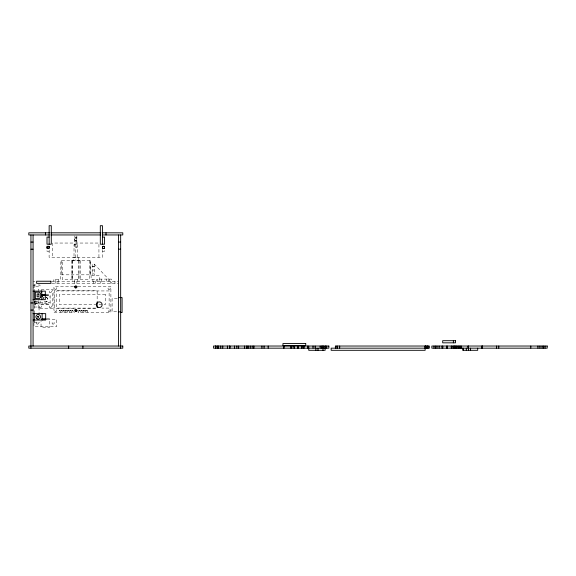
<?xml version="1.0" encoding="UTF-8"?>
<svg xmlns="http://www.w3.org/2000/svg" width="576" height="576" viewBox="0 0 576 576"><rect width="100%" height="100%" fill="white"/><g stroke="black" fill="none" stroke-linecap="round" stroke-linejoin="round"><path stroke-width="0.43" stroke-dasharray="2.88 2.16" d="M77.789 311.198L77.789 310.486M74.729 237.089L76.867 237.089M74.729 237.586L76.867 237.586M74.729 238.514L76.867 238.514M74.729 240.646L76.867 240.646M74.729 241.574L76.867 241.574M74.729 244.21L76.867 244.21M49.147 251.33L47.009 251.33L47.009 249.552M102.449 251.33L104.58 251.33L104.58 249.552M108.547 281.232L108.547 279.101L94.306 264.146L92.174 264.146L92.174 275.537L99.295 275.537L99.295 281.232M92.174 266.285L94.306 266.285M92.174 266.818L94.306 266.818M92.174 270.022L94.306 270.022M92.174 273.902L94.306 273.902M99.295 279.101L111.398 279.101L111.398 283.37M33.07 281.232L34.855 281.232M51.761 281.232L118.519 281.232M51.761 283.37L118.519 283.37M33.07 285.012L39.982 285.012L39.982 286.79L33.07 286.79M33.07 285.214L34.286 285.214M73.519 286.704L53.935 286.704L53.935 312.336L74.815 312.336M77.969 286.704L110.902 286.704L110.902 312.336L77.969 312.336M33.07 287.366L34.286 287.366M45.792 294.782L50.126 294.782L50.126 304.402L40.586 304.402L40.586 301.37M45.792 295.142L50.126 295.142M45.785 295.495L48.348 295.495L48.348 296.921L50.126 296.921M117.238 298.397L112.111 298.397L112.111 311.782L117.238 311.782M34.286 301.104L34.992 301.104L34.992 304.517L34.286 304.517M34.286 301.457L34.992 301.457M34.992 301.709L39.982 301.709L39.982 302.206L34.992 302.206M40.586 302.263L42.365 302.263L42.365 303.689L48.348 303.689L48.348 302.263L50.126 302.263M34.286 302.458L34.992 302.458M34.286 302.81L34.992 302.81M34.286 303.163L34.992 303.163M34.992 303.415L39.982 303.415L39.982 303.912L34.992 303.912M35.705 303.811L36.418 303.811L36.418 301.673M40.586 304.042L50.126 304.042M34.286 304.164L34.992 304.164M34.286 304.877L35.705 304.877L35.705 300.6M34.286 307.015L39.053 307.015L39.053 313.992M95.796 308.102L56.714 308.102L56.714 290.938L109.123 290.938L109.123 308.102L102.017 308.102M74.016 308.297L54.432 308.297L54.432 290.491L97.157 290.491L97.157 302.062M77.573 308.297L97.157 308.297M47.03 318.78L49.594 318.78L49.594 327.326L41.047 327.326L41.047 321.343M47.074 319.493L56.714 319.493L56.714 326.614L33.926 326.614L33.926 319.493M33.07 321.617L34.286 321.617M34.286 322.178L39.982 322.178M77.789 310.205L78.408 310.68L78.43 312.336M114.955 281.232L114.955 283.37M110.686 281.232L110.686 283.37M109.26 279.101L109.26 281.232M106.416 279.101L106.416 281.232M102.449 249.552L102.499 257.285L49.097 257.285L49.147 249.552M101.426 279.101L101.426 283.37M100.721 281.232L100.721 283.37M98.935 257.285L98.935 243.043L52.654 243.043L52.654 257.285M97.87 281.232L97.87 279.454L91.102 279.454L91.102 274.824L60.487 274.824L60.487 279.454L53.719 279.454L53.719 281.232M96.444 279.454L96.444 281.232M95.731 281.232L95.731 283.37M94.306 264.146L94.306 275.537M93.6 281.232L93.6 283.37M92.887 279.454L92.887 281.232M90.749 274.824L90.749 260.582L60.84 260.582L60.84 274.824M90.324 260.582L90.324 274.824M89.323 260.582L89.323 279.454L62.266 279.454L62.266 260.582M87.473 312.336C88.711 309.679 84.953 309.679 86.191 312.336M85.666 312.336C86.904 309.679 83.138 309.679 84.384 312.336M83.858 312.336C85.097 309.679 81.331 309.679 82.577 312.336M82.044 312.336C83.29 309.679 79.524 309.679 80.762 312.336M80.244 260.582L80.244 279.454M80.237 312.336C81.482 309.679 77.717 309.679 78.955 312.336M79.711 260.582L71.878 260.582M78.998 260.582L78.998 281.232M78.869 260.582L78.869 279.454M78.286 260.23L78.286 257.378L73.303 257.378L73.303 260.23M77.573 257.378L77.573 244.562L74.016 244.562L74.016 257.378M77.22 279.454L77.22 281.232M76.867 235.843L76.867 247.766L74.729 247.766L74.729 235.843M76.867 281.232L76.867 283.37M75.794 244.562L75.794 260.582M74.729 281.232L74.729 283.37M74.369 279.454L74.369 281.232M73.008 312.336C74.246 309.679 70.481 309.679 71.719 312.336M72.72 260.582L72.72 279.454M72.59 260.582L72.59 281.232M71.345 260.582L71.345 279.454M71.194 312.336C72.439 309.679 68.674 309.679 69.912 312.336M69.386 312.336C70.632 309.679 66.866 309.679 68.105 312.336M67.579 312.336C68.818 309.679 65.052 309.679 66.298 312.336M65.772 312.336C67.01 309.679 63.245 309.679 64.49 312.336M63.965 312.336C65.203 309.679 61.438 309.679 62.683 312.336M62.15 312.336C63.396 309.679 59.63 309.679 60.869 312.336M61.265 260.582L61.265 274.824M60.343 312.336C61.589 309.679 57.823 309.679 59.062 312.336M58.709 279.454L58.709 281.232M57.996 281.232L57.996 283.37M55.858 281.232L55.858 283.37M55.145 279.454L55.145 281.232M38.232 291.578L38.232 289.447L52.474 289.447L52.474 308.671L38.232 308.671L38.232 300.578M34.286 284.299L34.286 291.132M34.286 300.55L34.286 313.992M34.286 320.04L34.286 322.531M45.979 297.252A2.419 2.419 0 0 1 47.275 301.068A2.419 2.419 0 0 1 43.258 300.802M43.02 298.966A2.419 2.419 0 0 1 44.143 297.497M45.965 297.115A2.491 2.491 0 0 1 47.297 301.039A2.491 2.491 0 0 1 43.164 300.766M42.912 298.879A2.491 2.491 0 0 1 44.071 297.36M59.357 310.752L60.048 310.932L59.357 310.752M61.171 310.752L61.855 310.932L61.171 310.752M62.978 310.752L63.662 310.932L62.978 310.752M64.786 310.752L65.47 310.932L64.786 310.752M66.593 310.752L67.284 310.932L66.593 310.752M68.4 310.752L69.091 310.932L68.4 310.752M70.214 310.752L70.898 310.932L70.214 310.752M72.022 310.752L72.706 310.932L72.022 310.752M79.258 310.752L79.942 310.932L79.258 310.752M81.065 310.752L81.749 310.932L81.065 310.752M82.872 310.752L83.556 310.932L82.872 310.752M84.679 310.752L85.37 310.932L84.679 310.752M86.486 310.752L87.178 310.932L86.486 310.752M105.322 294.307L59.508 294.307L59.508 304.733L105.322 304.733L105.322 294.307M36.95 323.978A1.066 1.066 0 0 0 38.556 323.057A1.066 1.066 0 0 0 36.95 322.128A1.066 1.066 0 0 0 36.95 323.978M52.618 323.978A1.066 1.066 0 0 0 54.223 323.057A1.066 1.066 0 0 0 52.618 322.128A1.066 1.066 0 0 0 52.618 323.978M49.802 307.462A1.066 1.066 0 0 0 51.408 306.533A1.066 1.066 0 0 0 49.802 305.611A1.066 1.066 0 0 0 49.802 307.462M39.838 307.462A1.066 1.066 0 0 0 41.436 306.533A1.066 1.066 0 0 0 39.838 305.611A1.066 1.066 0 0 0 39.838 307.462M49.802 292.507A1.066 1.066 0 0 0 51.408 291.578A1.066 1.066 0 0 0 49.802 290.657A1.066 1.066 0 0 0 49.802 292.507M75.262 240.502A1.066 1.066 0 0 0 76.867 239.58A1.066 1.066 0 0 0 75.262 238.658A1.066 1.066 0 0 0 75.262 240.502M108.583 289.411A1.066 1.066 0 0 0 110.189 288.482A1.066 1.066 0 0 0 108.583 287.561A1.066 1.066 0 0 0 108.583 289.411M55.238 289.318A0.965 0.965 0 0 0 56.678 288.482A0.965 0.965 0 0 0 55.238 287.654A0.965 0.965 0 0 0 55.238 289.318M108.641 311.393A0.965 0.965 0 0 0 110.081 310.558A0.965 0.965 0 0 0 108.641 309.722A0.965 0.965 0 0 0 108.641 311.393M55.238 311.393A0.965 0.965 0 0 0 56.678 310.558A0.965 0.965 0 0 0 55.238 309.722A0.965 0.965 0 0 0 55.238 311.393"/><path stroke-width="0.86" d="M75.341 310.846L75.982 310.205L76.622 310.846M49.392 232.819L28.8 232.819L28.8 234.95L49.262 234.95M50.897 232.819L100.699 232.819M102.204 232.819L122.789 232.819L122.789 234.95L102.326 234.95M50.918 234.95L100.678 234.95M49.147 237.089L47.009 237.089L47.009 244.21L51.286 244.21L51.286 225.698L49.147 225.698L49.147 244.21M102.449 237.089L104.58 237.089L104.58 244.21L100.31 244.21L100.31 225.698L102.449 225.698L102.449 244.21M30.938 242.071L33.07 242.071M118.519 242.071L120.658 242.071M104.58 246.348L102.449 246.348L102.449 248.479L104.58 248.479M30.938 249.192L33.07 249.192M118.519 249.192L120.658 249.192M74.405 286.704L77.076 286.704M33.07 291.132L45.317 291.132L45.317 299.678L33.07 299.678M41.45 294.782L45.792 294.782M41.45 295.142L45.792 295.142M45.785 295.495L42.365 295.495L42.365 296.921M118.519 297.612L122.076 297.612L122.076 312.566L120.658 312.566M30.938 302.954L33.07 302.954M30.938 310.075L33.07 310.075M118.519 311.854L120.658 311.854M33.07 313.632L45.677 313.632L45.677 320.04L33.07 320.04M41.904 318.78L46.174 318.78M41.818 319.493L46.195 319.493M545.062 346.032L545.062 348.17M543.643 346.032L543.643 348.17M542.074 346.032L542.074 348.17M539.935 346.032L539.935 348.17M537.941 346.032L537.941 348.17M530.82 346.032L530.82 348.17M498.78 346.032L498.78 348.17M496.642 346.032L496.642 348.17M482.4 346.032L482.4 348.17M482.335 346.032L482.335 348.17M481.622 346.032L481.622 348.17M477.698 348.17L477.698 350.302L462.672 350.302L462.672 348.17M470.578 348.17L470.578 350.302M468.446 348.17L468.446 350.302M468.23 346.032L468.23 348.17M468.158 346.032L468.094 348.17M466.308 348.17L466.308 350.302M463.457 348.17L463.457 350.302M461.318 346.032L461.318 348.17M460.526 346.032L460.526 348.17M459.324 346.032L459.324 348.17M458.532 346.032L458.532 348.17M457.186 346.032L457.186 348.17M456.394 346.032L456.394 348.17M455.616 346.032L455.616 348.17M454.831 346.032L454.831 348.17M454.198 346.032L454.198 348.17M453.37 340.69L453.37 342.828M453.406 346.032L453.406 348.17M452.059 346.032L452.059 348.17M451.267 346.032L451.267 348.17M447.43 346.032L447.43 348.17M446.638 346.032L446.638 348.17M442.8 346.032L442.8 348.17M442.008 346.032L442.008 348.17M439.106 346.032L439.106 348.17M436.975 346.032L436.975 348.17M435.406 346.032L435.406 348.17M433.98 346.032L433.98 348.17M428.17 346.032L428.17 348.17M427.284 346.032L427.284 348.17M427.234 346.032L427.234 348.17M426.031 346.032L426.031 348.17M425.772 346.032L425.772 348.17M425.146 346.032L425.146 350.302L331.157 350.302L331.157 348.17L429.372 348.17L429.372 346.032L335.383 346.032L335.383 348.17M425.102 346.032L425.102 348.17M339.696 346.032L339.696 348.17M337.565 346.032L337.565 348.17M336.053 346.032L336.053 348.17M326.729 346.032L326.729 348.17M325.303 346.032L325.303 348.17M325.123 346.032L325.123 350.302L308.75 350.302L308.75 346.032M323.734 346.032L323.734 348.17M322.992 346.032L322.992 350.302M322.279 346.032L322.279 348.17M321.602 346.032L321.602 348.17M320.141 346.032L320.141 348.17M318.002 348.17L318.002 350.302M315.871 348.17L315.871 350.302M315.158 346.032L315.158 348.17M313.02 346.032L313.02 348.17M307.656 346.032L307.656 348.17M304.092 346.032L304.092 348.17M303.192 346.032L303.192 348.17M301.954 346.032L301.954 348.17M301.558 346.032L301.558 348.17M298.246 346.032L298.246 348.17M297.677 346.032L297.677 348.17M294.473 346.032L294.473 348.17M293.94 346.032L293.94 348.17M291.802 346.032L291.802 348.17M290.772 346.032L290.772 348.17M284.004 346.032L284.004 348.17M283.651 346.032L283.651 348.17M268.171 346.032L268.171 348.17M264.067 346.032L264.067 348.17M261.929 346.032L261.929 348.17M253.93 346.032L253.93 348.17M252.929 346.032L252.929 348.17M250.79 346.032L250.79 348.17M248.767 346.032L248.767 348.17M247.234 346.032L247.234 348.17M246.413 346.032L246.413 348.17M244.634 346.032L244.634 348.17M238.651 346.032L238.651 348.17M236.873 346.032L236.873 348.17M234.526 346.032L234.526 348.17M229.889 346.032L229.889 348.17M229.745 346.032L229.745 348.17M227.39 346.032L227.39 348.17M222.768 346.032L222.768 348.17M220.774 346.032L220.774 348.17M218.635 346.032L218.635 348.17M217.85 346.032L217.85 348.17M217.073 346.032L217.073 348.17M215.647 346.032L215.647 348.17M215.503 346.032L215.503 348.17M120.658 234.95L120.658 348.17M118.519 234.95L118.519 346.032M106.006 232.819L106.006 234.95M97.157 302.062L97.157 307.404M82.915 346.032L82.915 348.17M68.674 346.032L68.674 348.17M45.583 232.819L45.583 234.95M42.113 313.632L42.113 320.04M41.76 291.132L41.76 299.678M34.286 291.132L34.286 299.678M34.286 313.632L34.286 320.04M33.07 234.95L33.07 346.032M30.938 234.95L30.938 348.17M41.126 290.83A1.066 1.066 0 0 1 41.126 292.334M37.512 316.656C38.383 319.37 39.629 314.734 37.512 316.656M75.636 310.752L76.327 310.932L75.636 310.752M40.694 297.187L39.269 298.613L35.352 298.613L35.352 292.198L39.269 292.198L40.694 293.623L40.694 297.187M49.147 246.348L47.009 246.348L47.009 248.479L49.147 248.479L49.147 246.348M50.875 281.232L36.634 281.232L36.634 283.37L50.875 283.37L50.875 281.232M38.909 293.983L37.13 293.983L37.13 296.827L38.909 296.827L38.909 293.983M455.508 340.69L442.692 340.69L442.692 342.828L455.508 342.828L455.508 340.69M305.734 343.541L282.953 343.541L282.953 345.679L305.734 345.679L305.734 343.541M122.789 346.032L28.8 346.032L28.8 348.17L122.789 348.17L122.789 346.032M328.86 346.032L213.509 346.032L213.509 348.17L328.86 348.17L328.86 346.032M547.2 346.032L431.849 346.032L431.849 348.17L547.2 348.17L547.2 346.032M75.262 311.357A1.066 1.066 0 0 0 76.867 310.428A1.066 1.066 0 0 0 75.262 309.506A1.066 1.066 0 0 0 75.262 311.357M75.262 287.856A1.066 1.066 0 0 0 76.867 286.934A1.066 1.066 0 0 0 75.262 286.006A1.066 1.066 0 0 0 75.262 287.856M47.542 248.335A1.066 1.066 0 0 0 49.147 247.414A1.066 1.066 0 0 0 47.542 246.485A1.066 1.066 0 0 0 47.542 248.335M102.982 248.335A1.066 1.066 0 0 0 104.58 247.414A1.066 1.066 0 0 0 102.982 246.485A1.066 1.066 0 0 0 102.982 248.335M97.87 307.202A2.851 2.851 0 0 0 102.139 304.733A2.851 2.851 0 0 0 97.87 302.263A2.851 2.851 0 0 0 97.87 307.202M37.044 318.845A2.311 2.311 0 0 0 40.514 316.836A2.311 2.311 0 0 0 37.044 314.834A2.311 2.311 0 0 0 37.044 318.845"/></g></svg>
